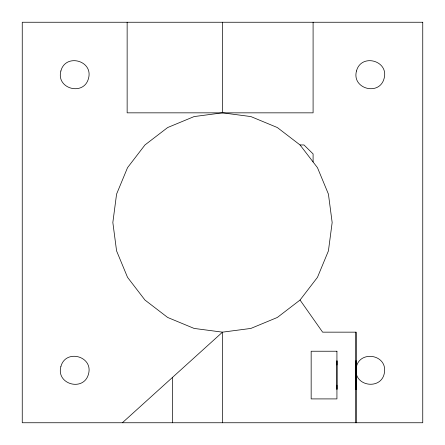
<?xml version="1.0" encoding="UTF-8"?>
<svg xmlns="http://www.w3.org/2000/svg" width="445" height="445" viewBox="0 0 445 445"><rect width="100%" height="100%" fill="white"/><g stroke="black" fill="none" stroke-linecap="round" stroke-linejoin="round"><path stroke-width="0.67" d="M356.011 382.222L356.022 367.92M300.041 300.041L317.469 277.33L328.427 250.88L332.159 222.5L328.427 194.12L317.469 167.67L300.041 144.959L277.33 127.531L250.88 116.573L222.5 112.841L194.12 116.573L167.67 127.531L144.959 144.959L127.531 167.67L116.573 194.12L112.841 222.5L116.573 250.88L127.531 277.33L144.959 300.041L167.67 317.469L194.12 328.427L222.5 332.159L250.88 328.427L277.33 317.469L300.041 300.041L322.625 332.159L356 332.159L356 422.75L356 332.159M122.375 422.75L222.5 332.159L222.5 422.75M300.041 144.959L303.974 144.959L313.091 153.914L313.091 161.963M356.017 364.956L356.017 360.767L356.011 389.375L356.011 385.186M336.954 364.956L336.948 360.767L336.948 389.375L336.943 385.181M313.091 22.25L313.091 112.841L127.142 112.841L127.142 22.25M222.5 22.25L222.5 112.841M172.438 377.455L172.438 422.75M356.128 368.382C353.447 386.761 382.172 390.654 384.48 372.226C387.161 353.847 358.436 349.954 356.128 368.382M60.882 70.994C55.892 88.883 83.888 96.387 88.511 78.398C93.5 60.509 65.504 53.005 60.882 70.994M60.882 366.602C55.892 384.491 83.888 391.995 88.511 374.006C93.5 356.117 65.504 348.613 60.882 366.602M356.49 70.994C351.5 88.883 379.496 96.387 384.118 78.398C389.108 60.509 361.112 53.005 356.49 70.994M422.75 22.25L22.25 22.25L22.25 422.75L422.75 422.75L422.75 22.25M336.932 351.233L311.161 351.233L311.161 398.909L336.932 398.909L336.932 351.233"/></g></svg>
